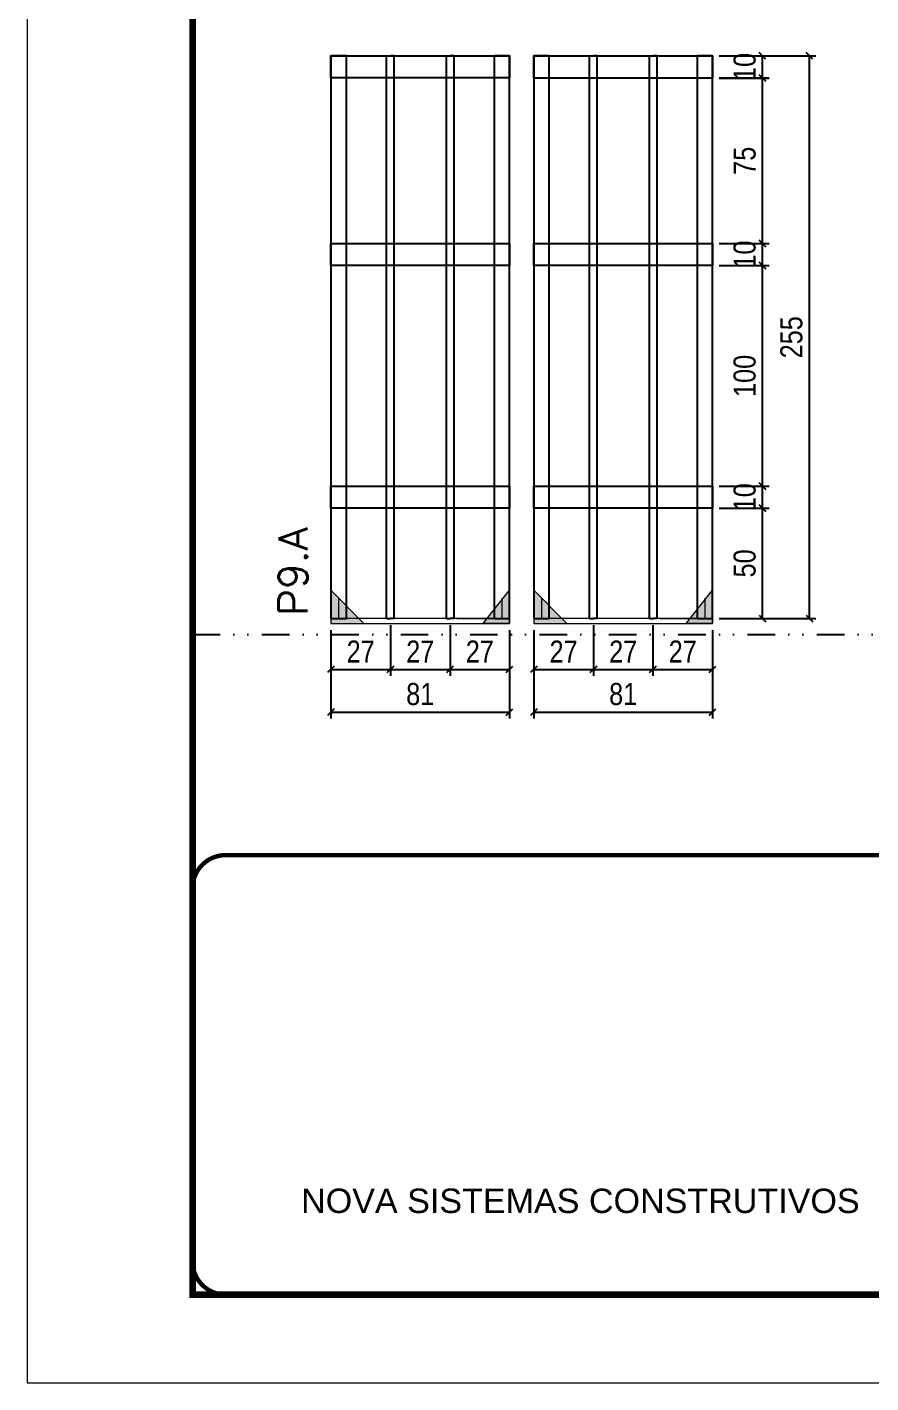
# Model space of a CAD drawing. Extents: x 14400 to 20667, y -21631 to 6985.
# Drawn here: x 17597 to 17979, y 3638 to 4252 of the extents above; entities that cross this region are included whole.
import ezdxf

# ---------------------------------------------------------------- set-up
doc = ezdxf.new("R2010")
doc.units = 0
for name, pattern in [('CONTINUO', [0]), ('DASHED', [0.75, 0.5, -0.25]), ('DIVIDE2', [0.625, 0.25, -0.125, 0, -0.125, 0, -0.125]), ('HIDDEN', [0.375, 0.25, -0.125])]:
    doc.linetypes.add(name, pattern=pattern)
for name, color, linetype in [('COTA', 241, 'Continuous'), ('Nível', 160, 'Continuous'), ('SARR_2.2x10', 60, 'Continuous'), ('SARR_3.5x7', 81, 'Continuous'), ('SARR_7x7', 40, 'Continuous')]:
    doc.layers.add(name, color=color, linetype=linetype)
for name, color, linetype, lineweight in [('Folhas', 255, 'Continuous', 9), ('Madeira', 126, 'Continuous', 18), ('Sarr 2.2x7', 40, 'Continuous', 9), ('SARRAFO DE PRESSAO', 251, 'DASHED', 9), ('Texto Seção', 7, 'Continuous', 15)]:
    doc.layers.add(name, color=color, linetype=linetype, lineweight=lineweight)
doc.styles.add('ARIAL', font='arial.ttf')
doc.styles.add('COTA TECNICA', font='techl___.ttf', dxfattribs={"height": 10})
doc.styles.add('REGUA-120', font='ROMANS.shx', dxfattribs={"height": 15})
doc.dimstyles.new('PAINEL', dxfattribs={"dimtxt": 10, "dimasz": 3, "dimexe": 3, "dimexo": 3, "dimgap": 3, "dimtad": 1, "dimdec": 1, "dimzin": 12, "dimdsep": 46, "dimtxsty": 'COTA TECNICA', "dimblk1": 'OBLIQUE', "dimblk2": 'OBLIQUE', "dimsah": 1, "dimcen": 0.9, "dimclrd": 4, "dimclre": 4, "dimclrt": 240, "dimadec": 1, "dimazin": 3, "dimtfac": 1, "dimtdec": 1, "dimtmove": 0, "dimatfit": 3, "dimfxl": 1, "dimtolj": 1, "dimtzin": 12, "dimarcsym": 0})

# ---------------------------------------------------------------- blocks, each defined once
blk = doc.blocks.new('9999999999')
at = {"color": 30, "linetype": 'CONTINUO', "const_width": 2}
blk.add_lwpolyline([(99583.98, 34230.21), (99583.98, 34414.45, 0.414214), (99568.98, 34429.45), (98228.98, 34429.45, 0.414214), (98213.98, 34414.45), (98213.98, 34245.21, 0.414214), (98228.98, 34230.21), (99583.98, 34230.21)], format="xyb", dxfattribs=at)
at = {"layer": 'Folhas'}
blk.add_lwpolyline([(98138.98, 34190.21), (99623.98, 34190.21), (99623.98, 35240.21), (98138.98, 35240.21)], close=True, dxfattribs=at)
at = {"layer": 'Folhas', "color": 30, "const_width": 3}
blk.add_lwpolyline([(98213.98, 34230.21), (99583.98, 34230.21), (99583.98, 35200.21), (98213.98, 35200.21)], close=True, dxfattribs=at)
at = {"color": 7, "linetype": 'Continuous', "ltscale": 5, "style": 'ARIAL'}
blk.add_text('NOVA SISTEMAS CONSTRUTIVOS', height=11.0592, dxfattribs=at).set_placement((98263.19, 34267.21))
blk = doc.blocks.new('_Oblique')
at = {"color": 0, "linetype": 'ByBlock', "lineweight": -2}
blk.add_line((-0.5, -0.5), (0.5, 0.5), dxfattribs=at)
blk = doc.blocks.new('*D839')
at = {"layer": 'COTA', "color": 4, "lineweight": -2, "transparency": 16777216}
for p, q in [((17826.68, 3978.86), (17826.68, 3958.04)), ((17853.68, 3981.06), (17853.68, 3958.04)), ((17826.68, 3961.04), (17853.68, 3961.04))]:
    blk.add_line(p, q, dxfattribs=at)
at = {"layer": 'Defpoints', "color": 0, "transparency": 16777216}
for p in [(17853.68, 3984.06), (17826.68, 3981.86), (17853.68, 3961.04)]:
    blk.add_point(p, dxfattribs=at)
at = {"layer": 'COTA', "color": 4, "lineweight": -2, "transparency": 16777216, "xscale": 3, "yscale": 3, "zscale": 3, "rotation": 180}
blk.add_blockref('_Oblique', (17826.68, 3961.04), dxfattribs=at)
at = {"layer": 'COTA', "color": 4, "lineweight": -2, "transparency": 16777216, "xscale": 3, "yscale": 3, "zscale": 3}
blk.add_blockref('_Oblique', (17853.68, 3961.04), dxfattribs=at)
at = {"layer": 'COTA', "color": 240, "transparency": 16777216, "insert": (17840.18, 3969.11), "char_height": 10, "attachment_point": 5, "style": 'COTA TECNICA'}
blk.add_mtext('\\A1;27', dxfattribs=at)
blk = doc.blocks.new('*D840')
at = {"layer": 'COTA', "color": 4, "lineweight": -2, "transparency": 16777216}
for p, q in [((17853.68, 3981.06), (17853.68, 3958.04)), ((17880.68, 3981.06), (17880.68, 3958.04)), ((17853.68, 3961.04), (17880.68, 3961.04))]:
    blk.add_line(p, q, dxfattribs=at)
at = {"layer": 'Defpoints', "color": 0, "transparency": 16777216}
for p in [(17853.68, 3984.06), (17880.68, 3984.06), (17880.68, 3961.04)]:
    blk.add_point(p, dxfattribs=at)
at = {"layer": 'COTA', "color": 4, "lineweight": -2, "transparency": 16777216, "xscale": 3, "yscale": 3, "zscale": 3, "rotation": 180}
blk.add_blockref('_Oblique', (17853.68, 3961.04), dxfattribs=at)
at = {"layer": 'COTA', "color": 4, "lineweight": -2, "transparency": 16777216, "xscale": 3, "yscale": 3, "zscale": 3}
blk.add_blockref('_Oblique', (17880.68, 3961.04), dxfattribs=at)
at = {"layer": 'COTA', "color": 240, "transparency": 16777216, "insert": (17867.18, 3969.11), "char_height": 10, "attachment_point": 5, "style": 'COTA TECNICA'}
blk.add_mtext('\\A1;27', dxfattribs=at)
blk = doc.blocks.new('*D841')
at = {"layer": 'COTA', "color": 4, "lineweight": -2, "transparency": 16777216}
for p, q in [((17880.68, 3981.06), (17880.68, 3958.04)), ((17907.68, 3978.86), (17907.68, 3958.04)), ((17880.68, 3961.04), (17907.68, 3961.04))]:
    blk.add_line(p, q, dxfattribs=at)
at = {"layer": 'Defpoints', "color": 0, "transparency": 16777216}
for p in [(17880.68, 3984.06), (17907.68, 3981.86), (17907.68, 3961.04)]:
    blk.add_point(p, dxfattribs=at)
at = {"layer": 'COTA', "color": 4, "lineweight": -2, "transparency": 16777216, "xscale": 3, "yscale": 3, "zscale": 3, "rotation": 180}
blk.add_blockref('_Oblique', (17880.68, 3961.04), dxfattribs=at)
at = {"layer": 'COTA', "color": 4, "lineweight": -2, "transparency": 16777216, "xscale": 3, "yscale": 3, "zscale": 3}
blk.add_blockref('_Oblique', (17907.68, 3961.04), dxfattribs=at)
at = {"layer": 'COTA', "color": 240, "transparency": 16777216, "insert": (17894.18, 3969.11), "char_height": 10, "attachment_point": 5, "style": 'COTA TECNICA'}
blk.add_mtext('\\A1;27', dxfattribs=at)
blk = doc.blocks.new('*D842')
at = {"layer": 'COTA', "color": 4, "lineweight": -2, "transparency": 16777216}
for p, q in [((17826.68, 3978.86), (17826.68, 3938.68)), ((17907.68, 3978.86), (17907.68, 3938.68)), ((17826.68, 3941.68), (17907.68, 3941.68))]:
    blk.add_line(p, q, dxfattribs=at)
at = {"layer": 'Defpoints', "color": 0, "transparency": 16777216}
for p in [(17826.68, 3981.86), (17907.68, 3981.86), (17907.68, 3941.68)]:
    blk.add_point(p, dxfattribs=at)
at = {"layer": 'COTA', "color": 4, "lineweight": -2, "transparency": 16777216, "xscale": 3, "yscale": 3, "zscale": 3, "rotation": 180}
blk.add_blockref('_Oblique', (17826.68, 3941.68), dxfattribs=at)
at = {"layer": 'COTA', "color": 4, "lineweight": -2, "transparency": 16777216, "xscale": 3, "yscale": 3, "zscale": 3}
blk.add_blockref('_Oblique', (17907.68, 3941.68), dxfattribs=at)
at = {"layer": 'COTA', "color": 240, "transparency": 16777216, "insert": (17867.18, 3949.78), "char_height": 10, "attachment_point": 5, "style": 'COTA TECNICA'}
blk.add_mtext('\\A1;81', dxfattribs=at)
blk = doc.blocks.new('*D843')
at = {"layer": 'COTA', "color": 4, "lineweight": -2, "transparency": 16777216}
for p, q in [((17910.68, 4034.06), (17933.37, 4034.06)), ((17930.37, 3984.06), (17930.37, 4034.06)), ((17910.68, 3984.06), (17933.37, 3984.06))]:
    blk.add_line(p, q, dxfattribs=at)
at = {"layer": 'Defpoints', "color": 0, "transparency": 16777216}
for p in [(17907.68, 4034.06), (17930.37, 4034.06), (17907.68, 3984.06)]:
    blk.add_point(p, dxfattribs=at)
at = {"layer": 'COTA', "color": 4, "lineweight": -2, "transparency": 16777216, "xscale": 3, "yscale": 3, "zscale": 3}
for p, rotation in [((17930.37, 4034.06), 90), ((17930.37, 3984.06), 270)]:
    blk.add_blockref('_Oblique', p, dxfattribs=dict(at, rotation=rotation))
at = {"layer": 'COTA', "color": 240, "transparency": 16777216, "insert": (17922.27, 4009.06), "char_height": 10, "attachment_point": 5, "rotation": 90, "style": 'COTA TECNICA'}
blk.add_mtext('\\A1;50', dxfattribs=at)
blk = doc.blocks.new('*D844')
at = {"layer": 'COTA', "color": 4, "lineweight": -2, "transparency": 16777216}
for p, q in [((17910.68, 4044.06), (17933.37, 4044.06)), ((17930.37, 4034.06), (17930.37, 4044.06)), ((17910.68, 4034.06), (17933.37, 4034.06))]:
    blk.add_line(p, q, dxfattribs=at)
at = {"layer": 'Defpoints', "color": 0, "transparency": 16777216}
for p in [(17907.68, 4044.06), (17930.37, 4044.06), (17907.68, 4034.06)]:
    blk.add_point(p, dxfattribs=at)
at = {"layer": 'COTA', "color": 4, "lineweight": -2, "transparency": 16777216, "xscale": 3, "yscale": 3, "zscale": 3}
for p, rotation in [((17930.37, 4044.06), 90), ((17930.37, 4034.06), 270)]:
    blk.add_blockref('_Oblique', p, dxfattribs=dict(at, rotation=rotation))
at = {"layer": 'COTA', "color": 240, "transparency": 16777216, "insert": (17922.27, 4039.06), "char_height": 10, "attachment_point": 5, "rotation": 90, "style": 'COTA TECNICA'}
blk.add_mtext('\\A1;10', dxfattribs=at)
blk = doc.blocks.new('*D845')
at = {"layer": 'COTA', "color": 4, "lineweight": -2, "transparency": 16777216}
for p, q in [((17910.68, 4144.06), (17933.37, 4144.06)), ((17930.37, 4044.06), (17930.37, 4144.06)), ((17910.68, 4044.06), (17933.37, 4044.06))]:
    blk.add_line(p, q, dxfattribs=at)
at = {"layer": 'Defpoints', "color": 0, "transparency": 16777216}
for p in [(17907.68, 4144.06), (17930.37, 4144.06), (17907.68, 4044.06)]:
    blk.add_point(p, dxfattribs=at)
at = {"layer": 'COTA', "color": 4, "lineweight": -2, "transparency": 16777216, "xscale": 3, "yscale": 3, "zscale": 3}
for p, rotation in [((17930.37, 4144.06), 90), ((17930.37, 4044.06), 270)]:
    blk.add_blockref('_Oblique', p, dxfattribs=dict(at, rotation=rotation))
at = {"layer": 'COTA', "color": 240, "transparency": 16777216, "insert": (17922.27, 4094.06), "char_height": 10, "attachment_point": 5, "rotation": 90, "style": 'COTA TECNICA'}
blk.add_mtext('\\A1;100', dxfattribs=at)
blk = doc.blocks.new('*D846')
at = {"layer": 'COTA', "color": 4, "lineweight": -2, "transparency": 16777216}
for p, q in [((17910.68, 4154.06), (17933.37, 4154.06)), ((17930.37, 4144.06), (17930.37, 4154.06)), ((17910.68, 4144.06), (17933.37, 4144.06))]:
    blk.add_line(p, q, dxfattribs=at)
at = {"layer": 'Defpoints', "color": 0, "transparency": 16777216}
for p in [(17907.68, 4154.06), (17930.37, 4154.06), (17907.68, 4144.06)]:
    blk.add_point(p, dxfattribs=at)
at = {"layer": 'COTA', "color": 4, "lineweight": -2, "transparency": 16777216, "xscale": 3, "yscale": 3, "zscale": 3}
for p, rotation in [((17930.37, 4154.06), 90), ((17930.37, 4144.06), 270)]:
    blk.add_blockref('_Oblique', p, dxfattribs=dict(at, rotation=rotation))
at = {"layer": 'COTA', "color": 240, "transparency": 16777216, "insert": (17922.27, 4149.06), "char_height": 10, "attachment_point": 5, "rotation": 90, "style": 'COTA TECNICA'}
blk.add_mtext('\\A1;10', dxfattribs=at)
blk = doc.blocks.new('*D847')
at = {"layer": 'COTA', "color": 4, "lineweight": -2, "transparency": 16777216}
for p, q in [((17734.68, 3978.86), (17734.68, 3958.04)), ((17761.68, 3981.06), (17761.68, 3958.04)), ((17734.68, 3961.04), (17761.68, 3961.04))]:
    blk.add_line(p, q, dxfattribs=at)
at = {"layer": 'Defpoints', "color": 0, "transparency": 16777216}
for p in [(17761.68, 3984.06), (17734.68, 3981.86), (17761.68, 3961.04)]:
    blk.add_point(p, dxfattribs=at)
at = {"layer": 'COTA', "color": 4, "lineweight": -2, "transparency": 16777216, "xscale": 3, "yscale": 3, "zscale": 3, "rotation": 180}
blk.add_blockref('_Oblique', (17734.68, 3961.04), dxfattribs=at)
at = {"layer": 'COTA', "color": 4, "lineweight": -2, "transparency": 16777216, "xscale": 3, "yscale": 3, "zscale": 3}
blk.add_blockref('_Oblique', (17761.68, 3961.04), dxfattribs=at)
at = {"layer": 'COTA', "color": 240, "transparency": 16777216, "insert": (17748.18, 3969.11), "char_height": 10, "attachment_point": 5, "style": 'COTA TECNICA'}
blk.add_mtext('\\A1;27', dxfattribs=at)
blk = doc.blocks.new('*D848')
at = {"layer": 'COTA', "color": 4, "lineweight": -2, "transparency": 16777216}
for p, q in [((17761.68, 3981.06), (17761.68, 3958.04)), ((17788.68, 3981.06), (17788.68, 3958.04)), ((17761.68, 3961.04), (17788.68, 3961.04))]:
    blk.add_line(p, q, dxfattribs=at)
at = {"layer": 'Defpoints', "color": 0, "transparency": 16777216}
for p in [(17761.68, 3984.06), (17788.68, 3984.06), (17788.68, 3961.04)]:
    blk.add_point(p, dxfattribs=at)
at = {"layer": 'COTA', "color": 4, "lineweight": -2, "transparency": 16777216, "xscale": 3, "yscale": 3, "zscale": 3, "rotation": 180}
blk.add_blockref('_Oblique', (17761.68, 3961.04), dxfattribs=at)
at = {"layer": 'COTA', "color": 4, "lineweight": -2, "transparency": 16777216, "xscale": 3, "yscale": 3, "zscale": 3}
blk.add_blockref('_Oblique', (17788.68, 3961.04), dxfattribs=at)
at = {"layer": 'COTA', "color": 240, "transparency": 16777216, "insert": (17775.18, 3969.11), "char_height": 10, "attachment_point": 5, "style": 'COTA TECNICA'}
blk.add_mtext('\\A1;27', dxfattribs=at)
blk = doc.blocks.new('*D849')
at = {"layer": 'COTA', "color": 4, "lineweight": -2, "transparency": 16777216}
for p, q in [((17788.68, 3981.06), (17788.68, 3958.04)), ((17815.68, 3978.86), (17815.68, 3958.04)), ((17788.68, 3961.04), (17815.68, 3961.04))]:
    blk.add_line(p, q, dxfattribs=at)
at = {"layer": 'Defpoints', "color": 0, "transparency": 16777216}
for p in [(17788.68, 3984.06), (17815.68, 3981.86), (17815.68, 3961.04)]:
    blk.add_point(p, dxfattribs=at)
at = {"layer": 'COTA', "color": 4, "lineweight": -2, "transparency": 16777216, "xscale": 3, "yscale": 3, "zscale": 3, "rotation": 180}
blk.add_blockref('_Oblique', (17788.68, 3961.04), dxfattribs=at)
at = {"layer": 'COTA', "color": 4, "lineweight": -2, "transparency": 16777216, "xscale": 3, "yscale": 3, "zscale": 3}
blk.add_blockref('_Oblique', (17815.68, 3961.04), dxfattribs=at)
at = {"layer": 'COTA', "color": 240, "transparency": 16777216, "insert": (17802.18, 3969.11), "char_height": 10, "attachment_point": 5, "style": 'COTA TECNICA'}
blk.add_mtext('\\A1;27', dxfattribs=at)
blk = doc.blocks.new('*D850')
at = {"layer": 'COTA', "color": 4, "lineweight": -2, "transparency": 16777216}
for p, q in [((17734.68, 3978.86), (17734.68, 3938.68)), ((17815.68, 3978.86), (17815.68, 3938.68)), ((17734.68, 3941.68), (17815.68, 3941.68))]:
    blk.add_line(p, q, dxfattribs=at)
at = {"layer": 'Defpoints', "color": 0, "transparency": 16777216}
for p in [(17734.68, 3981.86), (17815.68, 3981.86), (17815.68, 3941.68)]:
    blk.add_point(p, dxfattribs=at)
at = {"layer": 'COTA', "color": 4, "lineweight": -2, "transparency": 16777216, "xscale": 3, "yscale": 3, "zscale": 3, "rotation": 180}
blk.add_blockref('_Oblique', (17734.68, 3941.68), dxfattribs=at)
at = {"layer": 'COTA', "color": 4, "lineweight": -2, "transparency": 16777216, "xscale": 3, "yscale": 3, "zscale": 3}
blk.add_blockref('_Oblique', (17815.68, 3941.68), dxfattribs=at)
at = {"layer": 'COTA', "color": 240, "transparency": 16777216, "insert": (17775.18, 3949.78), "char_height": 10, "attachment_point": 5, "style": 'COTA TECNICA'}
blk.add_mtext('\\A1;81', dxfattribs=at)
blk = doc.blocks.new('*D851')
at = {"layer": 'COTA', "color": 4, "lineweight": -2, "transparency": 16777216}
for p, q in [((17910.68, 4239.09), (17954.59, 4239.09)), ((17951.59, 3984.06), (17951.59, 4239.09)), ((17910.68, 3984.06), (17954.59, 3984.06))]:
    blk.add_line(p, q, dxfattribs=at)
at = {"layer": 'Defpoints', "color": 0, "transparency": 16777216}
for p in [(17907.68, 4239.09), (17951.59, 4239.09), (17907.68, 3984.06)]:
    blk.add_point(p, dxfattribs=at)
at = {"layer": 'COTA', "color": 4, "lineweight": -2, "transparency": 16777216, "xscale": 3, "yscale": 3, "zscale": 3}
for p, rotation in [((17951.59, 4239.09), 90), ((17951.59, 3984.06), 270)]:
    blk.add_blockref('_Oblique', p, dxfattribs=dict(at, rotation=rotation))
at = {"layer": 'COTA', "color": 240, "transparency": 16777216, "insert": (17943.48, 4111.58), "char_height": 10, "attachment_point": 5, "rotation": 90, "style": 'COTA TECNICA'}
blk.add_mtext('\\A1;255', dxfattribs=at)
blk = doc.blocks.new('*D852')
at = {"layer": 'COTA', "color": 4, "lineweight": -2, "transparency": 16777216}
for p, q in [((17910.68, 4239.1), (17933.37, 4239.1)), ((17930.37, 4229.1), (17930.37, 4239.1)), ((17910.68, 4229.1), (17933.37, 4229.1))]:
    blk.add_line(p, q, dxfattribs=at)
at = {"layer": 'Defpoints', "color": 0, "transparency": 16777216}
for p in [(17907.68, 4239.1), (17930.37, 4239.1), (17907.68, 4229.1)]:
    blk.add_point(p, dxfattribs=at)
at = {"layer": 'COTA', "color": 4, "lineweight": -2, "transparency": 16777216, "xscale": 3, "yscale": 3, "zscale": 3}
for p, rotation in [((17930.37, 4239.1), 90), ((17930.37, 4229.1), 270)]:
    blk.add_blockref('_Oblique', p, dxfattribs=dict(at, rotation=rotation))
at = {"layer": 'COTA', "color": 240, "transparency": 16777216, "insert": (17922.27, 4234.1), "char_height": 10, "attachment_point": 5, "rotation": 90, "style": 'COTA TECNICA'}
blk.add_mtext('\\A1;10', dxfattribs=at)
blk = doc.blocks.new('*D853')
at = {"layer": 'COTA', "color": 4, "lineweight": -2, "transparency": 16777216}
for p, q in [((17910.68, 4229.09), (17933.37, 4229.09)), ((17930.37, 4154.06), (17930.37, 4229.09)), ((17910.68, 4154.06), (17933.37, 4154.06))]:
    blk.add_line(p, q, dxfattribs=at)
at = {"layer": 'Defpoints', "color": 0, "transparency": 16777216}
for p in [(17907.68, 4229.09), (17930.37, 4229.09), (17907.68, 4154.06)]:
    blk.add_point(p, dxfattribs=at)
at = {"layer": 'COTA', "color": 4, "lineweight": -2, "transparency": 16777216, "xscale": 3, "yscale": 3, "zscale": 3}
for p, rotation in [((17930.37, 4229.09), 90), ((17930.37, 4154.06), 270)]:
    blk.add_blockref('_Oblique', p, dxfattribs=dict(at, rotation=rotation))
at = {"layer": 'COTA', "color": 240, "transparency": 16777216, "insert": (17922.27, 4191.58), "char_height": 10, "attachment_point": 5, "rotation": 90, "style": 'COTA TECNICA'}
blk.add_mtext('\\A1;75', dxfattribs=at)

msp = doc.modelspace()

# ---------------------------------------------------------------- hatches: boundary and pattern name
at = {"layer": 'Madeira'}
h = msp.add_hatch(color=252, dxfattribs=at)
h.dxf.hatch_style = 2
h.paths.add_polyline_path([(17734.68, 3996.86), (17734.68, 3981.86), (17749.68, 3981.86)])
h = msp.add_hatch(color=252, dxfattribs=at)
h.dxf.hatch_style = 2
h.paths.add_polyline_path([(17815.68, 3996.86), (17815.68, 3981.86), (17803.68, 3981.86)])
h = msp.add_hatch(color=252, dxfattribs=at)
h.dxf.hatch_style = 2
h.paths.add_polyline_path([(17826.68, 3996.86), (17826.68, 3981.86), (17841.68, 3981.86)])
h = msp.add_hatch(color=252, dxfattribs=at)
h.dxf.hatch_style = 2
h.paths.add_polyline_path([(17907.68, 3996.86), (17907.68, 3981.86), (17895.68, 3981.86)])

# ---------------------------------------------------------------- linework, layer by layer
at = {"layer": 'Madeira', "color": 250, "linetype": 'HIDDEN'}
for p, q in [((17738.18, 3993.36), (17738.18, 3984.06)), ((17812.18, 3993.36), (17812.18, 3984.06)), ((17830.18, 3993.36), (17830.18, 3984.06)), ((17904.18, 3993.36), (17904.18, 3984.06)), ((17744.51, 3984.06), (17734.68, 3984.06)), ((17744.51, 3984.06), (17734.68, 3984.06)), ((17805.84, 3984.06), (17815.68, 3984.06)), ((17805.84, 3984.06), (17815.68, 3984.06)), ((17836.51, 3984.06), (17826.68, 3984.06)), ((17836.51, 3984.06), (17826.68, 3984.06)), ((17897.84, 3984.06), (17907.68, 3984.06)), ((17897.84, 3984.06), (17907.68, 3984.06))]:
    msp.add_line(p, q, dxfattribs=at)
at = {"layer": 'Madeira', "color": 1, "linetype": 'HIDDEN'}
for p, q in [((17738.18, 3993.36), (17738.18, 3984.06)), ((17741.68, 3989.86), (17741.68, 3984.06)), ((17812.18, 3993.36), (17812.18, 3984.06)), ((17830.18, 3993.36), (17830.18, 3984.06)), ((17833.68, 3989.86), (17833.68, 3984.06)), ((17904.18, 3993.36), (17904.18, 3984.06)), ((17750.48, 3984.06), (17734.68, 3984.06)), ((17791.88, 3984.06), (17815.68, 3984.06)), ((17842.48, 3984.06), (17826.68, 3984.06)), ((17883.88, 3984.06), (17907.68, 3984.06))]:
    msp.add_line(p, q, dxfattribs=at)
at = {"layer": 'Madeira', "color": 250}
for p, q in [((17734.68, 3984.06), (17734.68, 3981.86)), ((17734.68, 3984.06), (17734.68, 3981.86)), ((17734.68, 3984.06), (17734.68, 3981.86)), ((17826.68, 3984.06), (17826.68, 3981.86)), ((17826.68, 3984.06), (17826.68, 3981.86)), ((17826.68, 3984.06), (17826.68, 3981.86))]:
    msp.add_line(p, q, dxfattribs=at)
at = {"layer": 'Madeira', "color": 0}
for points in [[(17734.68, 3996.86), (17734.68, 3981.86), (17749.68, 3981.86), (17734.68, 3996.86)], [(17815.68, 3996.86), (17815.68, 3981.86), (17803.68, 3981.86), (17815.68, 3996.86)], [(17826.68, 3996.86), (17826.68, 3981.86), (17841.68, 3981.86), (17826.68, 3996.86)], [(17907.68, 3996.86), (17907.68, 3981.86), (17895.68, 3981.86), (17907.68, 3996.86)]]:
    msp.add_lwpolyline(points, dxfattribs=at)
at = {"layer": 'Nível', "color": 4, "linetype": 'DIVIDE2', "ltscale": 50}
msp.add_line((17671.97, 3976.86), (19041.97, 3976.86), dxfattribs=at)
at = {"layer": 'Sarr 2.2x7'}
for p, q in [((17734.68, 3984.06), (17734.68, 3981.86)), ((17815.68, 3981.86), (17815.68, 3984.06)), ((17826.68, 3984.06), (17826.68, 3981.86)), ((17907.68, 3981.86), (17907.68, 3984.06))]:
    msp.add_line(p, q, dxfattribs=at)
for points in [[(17815.68, 3984.06), (17734.68, 3984.06), (17734.68, 3981.86), (17815.68, 3981.86)], [(17907.68, 3984.06), (17826.68, 3984.06), (17826.68, 3981.86), (17907.68, 3981.86)]]:
    msp.add_lwpolyline(points, close=True, dxfattribs=at)
at = {"layer": 'SARR_2.2x10'}
for points in [[(17734.68, 4239.1), (17815.68, 4239.1), (17815.68, 4229.1), (17734.68, 4229.1)], [(17826.68, 4239.09), (17907.68, 4239.09), (17907.68, 4229.09), (17826.68, 4229.09)], [(17734.68, 4154.06), (17815.68, 4154.06), (17815.68, 4144.06), (17734.68, 4144.06)], [(17826.68, 4154.06), (17907.68, 4154.06), (17907.68, 4144.06), (17826.68, 4144.06)], [(17734.68, 4044.06), (17815.68, 4044.06), (17815.68, 4034.06), (17734.68, 4034.06)], [(17826.68, 4044.06), (17907.68, 4044.06), (17907.68, 4034.06), (17826.68, 4034.06)]]:
    msp.add_lwpolyline(points, close=True, dxfattribs=at)
at = {"layer": 'SARR_3.5x7'}
for p, q in [((17759.93, 3984.06), (17759.93, 4239.1)), ((17759.93, 4239.1), (17761.68, 4239.1)), ((17763.43, 4239.1), (17761.68, 4239.1)), ((17763.43, 3984.06), (17763.43, 4239.1)), ((17787.05, 3984.06), (17787.06, 4239.1)), ((17787.06, 4239.1), (17788.81, 4239.1)), ((17790.56, 4239.1), (17788.81, 4239.1)), ((17790.55, 3984.06), (17790.56, 4239.1)), ((17851.93, 3984.06), (17851.93, 4239.09)), ((17851.93, 4239.09), (17853.68, 4239.09)), ((17855.43, 4239.09), (17853.68, 4239.09)), ((17855.43, 3984.06), (17855.43, 4239.09)), ((17879.05, 3984.06), (17879.06, 4239.1)), ((17879.06, 4239.1), (17880.81, 4239.1)), ((17882.56, 4239.1), (17880.81, 4239.1)), ((17882.55, 3984.06), (17882.56, 4239.1)), ((17759.93, 3984.06), (17761.68, 3984.06)), ((17763.43, 3984.06), (17761.68, 3984.06)), ((17787.05, 3984.06), (17788.8, 3984.06)), ((17790.55, 3984.06), (17788.8, 3984.06)), ((17851.93, 3984.06), (17853.68, 3984.06)), ((17855.43, 3984.06), (17853.68, 3984.06)), ((17879.05, 3984.06), (17880.8, 3984.06)), ((17882.55, 3984.06), (17880.8, 3984.06))]:
    msp.add_line(p, q, dxfattribs=at)
at = {"layer": 'SARR_7x7'}
for points in [[(17734.68, 3984.06), (17741.68, 3984.06), (17741.68, 4239.1), (17734.68, 4239.1)], [(17808.68, 3984.06), (17815.68, 3984.06), (17815.68, 4239.1), (17808.68, 4239.1)], [(17826.68, 3984.06), (17833.68, 3984.06), (17833.68, 4239.09), (17826.68, 4239.09)], [(17900.68, 3984.06), (17907.68, 3984.06), (17907.68, 4239.1), (17900.68, 4239.1)]]:
    msp.add_lwpolyline(points, close=True, dxfattribs=at)

# ---------------------------------------------------------------- block references
at = {"layer": 'SARRAFO DE PRESSAO', "color": 6, "linetype": 'ByBlock'}
msp.add_blockref('9999999999', (-80542.01, -30552.63), dxfattribs=at)

# ---------------------------------------------------------------- texts
at = {"layer": 'Texto Seção', "style": 'REGUA-120', "width": 1.05}
msp.add_text('P9.A', height=13, rotation=90, dxfattribs=at).set_placement((17724, 3985.16))

# ---------------------------------------------------------------- dimensions: what is measured, and where the dimension line sits
at = {"layer": 'COTA'}
for base, p1, p2, picture, middle in [((17930.37, 4239.1), (17907.68, 4229.1), (17907.68, 4239.1), '*D852', (17930.37, 4234.1)), ((17930.37, 4154.06), (17907.68, 4144.06), (17907.68, 4154.06), '*D846', (17930.37, 4149.06)), ((17930.37, 4044.06), (17907.68, 4034.06), (17907.68, 4044.06), '*D844', (17930.37, 4039.06))]:
    dim = msp.add_linear_dim(base=base, p1=p1, p2=p2, angle=90, dimstyle='PAINEL', override={"dimtmove": 1}, dxfattribs=at)
    dim.commit()
    dim.dimension.update_dxf_attribs({"geometry": picture, "text_midpoint": middle, "dimtype": 160})
for base, p1, p2, picture, middle in [((17951.59, 4239.09), (17907.68, 3984.06), (17907.68, 4239.09), '*D851', (17943.48, 4111.58)), ((17930.37, 4144.06), (17907.68, 4044.06), (17907.68, 4144.06), '*D845', (17922.27, 4094.06)), ((17930.37, 4034.06), (17907.68, 3984.06), (17907.68, 4034.06), '*D843', (17922.27, 4009.06))]:
    dim = msp.add_linear_dim(base=base, p1=p1, p2=p2, angle=90, dimstyle='PAINEL', override={"dimtmove": 1}, dxfattribs=at)
    dim.commit()
    dim.dimension.update_dxf_attribs({"geometry": picture, "text_midpoint": middle})
dim = msp.add_linear_dim(base=(17930.37, 4229.09), p1=(17907.68, 4154.06), p2=(17907.68, 4229.09), angle=90, dimstyle='PAINEL', dxfattribs=at)
dim.commit()
dim.dimension.update_dxf_attribs({"geometry": '*D853', "text_midpoint": (17922.27, 4191.58)})
for base, p1, p2, picture, middle in [((17761.68, 3961.04), (17734.68, 3981.86), (17761.68, 3984.06), '*D847', (17748.18, 3969.11)), ((17788.68, 3961.04), (17761.68, 3984.06), (17788.68, 3984.06), '*D848', (17775.18, 3969.11)), ((17815.68, 3961.04), (17788.68, 3984.06), (17815.68, 3981.86), '*D849', (17802.18, 3969.11)), ((17853.68, 3961.04), (17826.68, 3981.86), (17853.68, 3984.06), '*D839', (17840.18, 3969.11)), ((17880.68, 3961.04), (17853.68, 3984.06), (17880.68, 3984.06), '*D840', (17867.18, 3969.11)), ((17907.68, 3961.04), (17880.68, 3984.06), (17907.68, 3981.86), '*D841', (17894.18, 3969.11)), ((17815.68, 3941.68), (17734.68, 3981.86), (17815.68, 3981.86), '*D850', (17775.18, 3949.78)), ((17907.68, 3941.68), (17826.68, 3981.86), (17907.68, 3981.86), '*D842', (17867.18, 3949.78))]:
    dim = msp.add_linear_dim(base=base, p1=p1, p2=p2, dimstyle='PAINEL', override={"dimtmove": 1}, dxfattribs=at)
    dim.commit()
    dim.dimension.update_dxf_attribs({"geometry": picture, "text_midpoint": middle})

doc.saveas('drawing.dxf')
